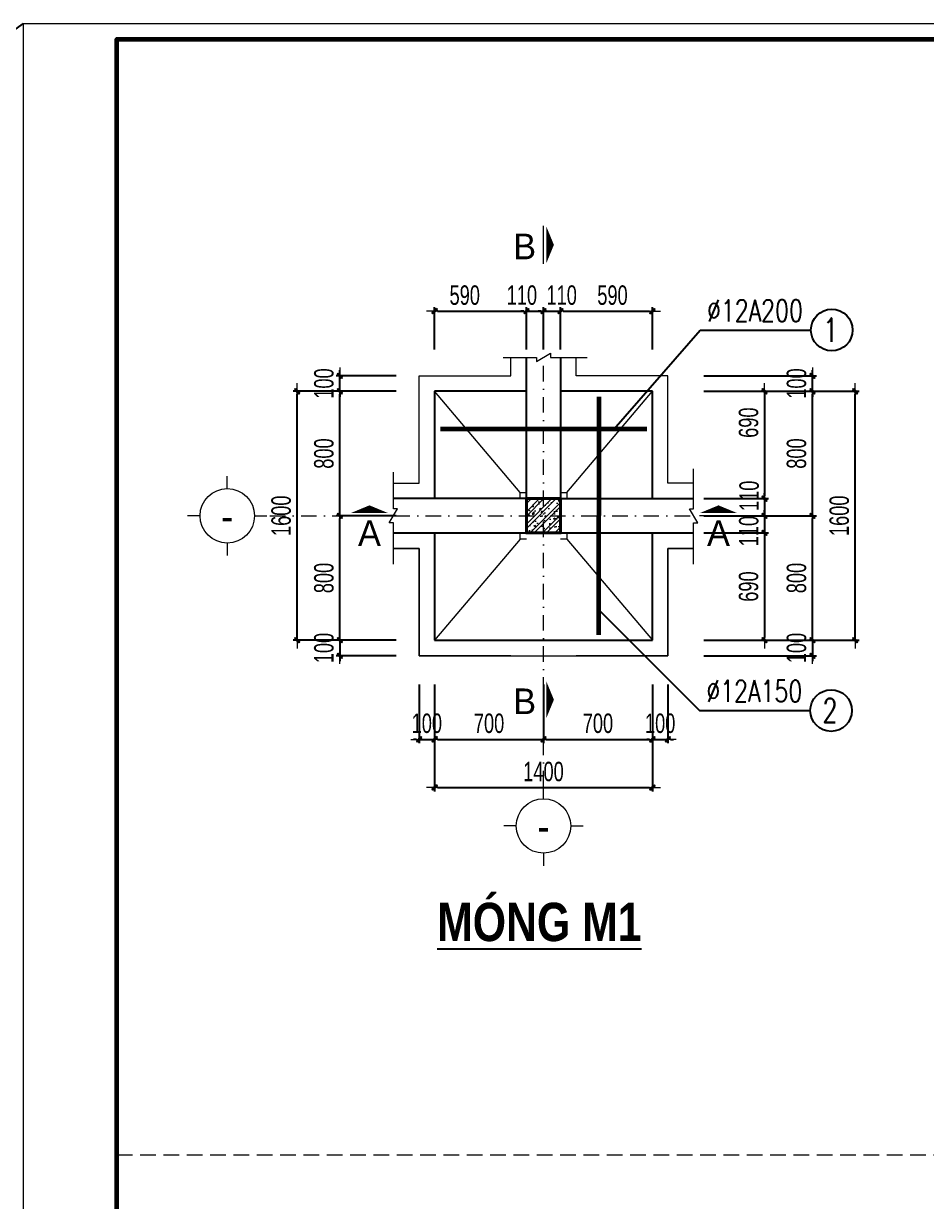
# Model space of a CAD drawing. Header units: millimetres. Extents: x -295047 to 29144, y -724756 to -246879.
# Drawn here: x -144104 to -138299, y -352176 to -344605 of the extents above; entities that cross this region are included whole.
import ezdxf
from ezdxf.enums import TextEntityAlignment as Align

# ---------------------------------------------------------------- set-up
doc = ezdxf.new("R2010")
doc.units = ezdxf.units.MM
doc.header["$MEASUREMENT"] = 0
doc.header["$PDMODE"] = 32
doc.linetypes.add('DASHDOT', pattern=[1, 0.5, -0.25, 0, -0.25])
doc.linetypes.add('HIDDEN', pattern=[0.375, 0.25, -0.125])
doc.layers.get('Defpoints').update_dxf_attribs({"color": 1})
doc.layers.add('KCS_Plotter', color=11, linetype='Continuous', plot=False)
for name, color, linetype, lineweight in [('Khungten_LCDI', 7, 'Continuous', 5), ('LC Dim', 8, 'Continuous', 18), ('LC Hatch', 252, 'Continuous', 9), ('LC ISO', 153, 'Continuous', 13), ('LC Khac', 4, 'Continuous', 9), ('LC MANH DUT', 35, 'HIDDEN', 5), ('LC Net dam2', 6, 'Continuous', 40), ('LC Net dam3', 1, 'Continuous', 60), ('LC Net manh', 219, 'Continuous', 5), ('LC Net thay', 7, 'Continuous', 25), ('LC Net truc', 79, 'DASHDOT', 13), ('LC Text1', 3, 'Continuous', 20), ('LC Text2', 7, 'Continuous', 25)]:
    doc.layers.add(name, color=color, linetype=linetype, lineweight=lineweight)
doc.styles.add('HOATBIF', font='hoatbif.shx', dxfattribs={"width": 0.7})
doc.styles.add('Khungten', font='VHAVAN_1.TTF', dxfattribs={"width": 0.9, "height": 5000})
doc.styles.add('LC 1', font='VHAVANB_1.TTF')
doc.styles.add('LC 3', font='vnsimli.shx', dxfattribs={"width": 0.75})
doc.styles.add('LC3', font='VHARIALB_1.TTF', dxfattribs={"width": 0.8})
doc.styles.add('Title', font='VHBLACK_1.TTF', dxfattribs={"width": 0.8})
doc.dimstyles.new('1-100(1-50)', dxfattribs={"dimscale": 50, "dimtxt": 2.5, "dimasz": 0.35, "dimexe": 0.5, "dimexo": 0, "dimgap": 0.8, "dimtad": 1, "dimdec": 0, "dimzin": 0, "dimdsep": 46, "dimtxsty": 'HOATBIF', "dimblk1": 'DOT', "dimblk2": 'DOT', "dimsah": 1, "dimcen": -1, "dimdle": 1, "dimclrd": 256, "dimclre": 256, "dimclrt": 4, "dimadec": 3, "dimazin": 2, "dimtfac": 0.333333, "dimtdec": 0, "dimtix": 1, "dimtmove": 2, "dimatfit": 3, "dimldrblk": 'DOT', "dimfxl": 1, "dimtvp": 0.833333, "dimtolj": 1, "dimtzin": 0, "dimarcsym": 0})

# ---------------------------------------------------------------- blocks, each defined once
blk = doc.blocks.new('lcdi KC')
at = {"layer": 'Defpoints', "lineweight": 0}
blk.add_lwpolyline([(-1200, -14850), (-1200, 14850), (40800, 14850), (40800, -14850)], close=True, dxfattribs=at)
at = {"layer": 'Khungten_LCDI', "color": 5, "lineweight": 60}
blk.add_lwpolyline([(0, -14650), (0, 14650), (40600, 14650), (40600, -14650)], close=True, dxfattribs=at)
at = {"color": 7, "style": 'Khungten', "width": 0.8}
for tag, p in [('REVISION', (39499, -10746)), ('NGAYHT', (39546, -11609))]:
    blk.add_attdef(tag, text='', height=200, dxfattribs=at).set_placement(p, align=Align.CENTER)
at = {"layer": 'LC Text1', "style": 'Title', "width": 1.485915}
for tag, p, p2 in [('TENBANVE1', (36913, -8886), (40339, -8886)), ('TENBANVE2', (36913, -9562), (40339, -9562))]:
    blk.add_attdef(tag, text='', height=250, dxfattribs=at).set_placement(p, p2, align=Align.FIT)
at = {"layer": 'LC Text1', "style": 'Title', "width": 0.7}
blk.add_attdef('SOBANVE', text='', height=250, dxfattribs=at).set_placement((39562, -13896), align=Align.CENTER)
blk = doc.blocks.new('DOT')
at = {"layer": 'LC Dim'}
blk.add_line((-3, 0), (3, 0), dxfattribs=at)
at = {"layer": 'LC Dim', "color": 4}
blk.add_line((-1, -1), (1, 1), dxfattribs=at)
blk.add_lwpolyline([(0.5, 1), (-1, -0.5), (-0.5, -1), (1, 0.5)], close=True, dxfattribs=at)
blk = doc.blocks.new('*D58')
at = {"layer": 'Defpoints', "color": 0, "ltscale": 2, "transparency": 16777216}
for p in [(-142070.4, -347768.8), (-141709.2, -347768.8), (-141709.2, -348568.8)]:
    blk.add_point(p, dxfattribs=at)
at = {"layer": 'LC Dim', "lineweight": -2, "ltscale": 2, "transparency": 16777216}
for p, q in [((-141709.2, -347768.8), (-142095.4, -347768.8)), ((-142070.4, -348551.3), (-142070.4, -347786.3)), ((-141709.2, -348568.8), (-142095.4, -348568.8))]:
    blk.add_line(p, q, dxfattribs=at)
at = {"layer": 'LC Dim', "lineweight": -2, "ltscale": 2, "transparency": 16777216, "xscale": 17.5, "yscale": 17.5, "zscale": 17.5}
for p, rotation in [((-142070.4, -347768.8), 90), ((-142070.4, -348568.8), 270)]:
    blk.add_blockref('DOT', p, dxfattribs=dict(at, rotation=rotation))
at = {"layer": 'LC Dim', "color": 4, "ltscale": 2, "transparency": 16777216, "insert": (-142172.9, -348168.8), "char_height": 125, "attachment_point": 5, "rotation": 90, "style": 'HOATBIF'}
blk.add_mtext('\\A1;800', dxfattribs=at)
blk = doc.blocks.new('*D59')
at = {"layer": 'Defpoints', "color": 0, "ltscale": 2, "transparency": 16777216}
for p in [(-142070.4, -346968.8), (-141709.2, -346968.8), (-141709.2, -347768.8)]:
    blk.add_point(p, dxfattribs=at)
at = {"layer": 'LC Dim', "lineweight": -2, "ltscale": 2, "transparency": 16777216}
for p, q in [((-141709.2, -346968.8), (-142095.4, -346968.8)), ((-142070.4, -347751.3), (-142070.4, -346986.3)), ((-141709.2, -347768.8), (-142095.4, -347768.8))]:
    blk.add_line(p, q, dxfattribs=at)
at = {"layer": 'LC Dim', "lineweight": -2, "ltscale": 2, "transparency": 16777216, "xscale": 17.5, "yscale": 17.5, "zscale": 17.5}
for p, rotation in [((-142070.4, -346968.8), 90), ((-142070.4, -347768.8), 270)]:
    blk.add_blockref('DOT', p, dxfattribs=dict(at, rotation=rotation))
at = {"layer": 'LC Dim', "color": 4, "ltscale": 2, "transparency": 16777216, "insert": (-142172.9, -347368.8), "char_height": 125, "attachment_point": 5, "rotation": 90, "style": 'HOATBIF'}
blk.add_mtext('\\A1;800', dxfattribs=at)
blk = doc.blocks.new('*D60')
at = {"layer": 'Defpoints', "color": 0, "ltscale": 2, "transparency": 16777216}
for p in [(-142070.4, -346868.8), (-141709.2, -346868.8), (-141709.2, -346968.8)]:
    blk.add_point(p, dxfattribs=at)
at = {"layer": 'LC Dim', "lineweight": -2, "ltscale": 2, "transparency": 16777216}
for p, q in [((-141709.2, -346868.8), (-142095.4, -346868.8)), ((-142070.4, -346851.3), (-142070.4, -346833.8)), ((-142070.4, -346968.8), (-142070.4, -346868.8)), ((-141709.2, -346968.8), (-142095.4, -346968.8)), ((-142070.4, -346986.3), (-142070.4, -347003.8))]:
    blk.add_line(p, q, dxfattribs=at)
at = {"layer": 'LC Dim', "lineweight": -2, "ltscale": 2, "transparency": 16777216, "xscale": 17.5, "yscale": 17.5, "zscale": 17.5}
for p, rotation in [((-142070.4, -346868.8), 270), ((-142070.4, -346968.8), 90)]:
    blk.add_blockref('DOT', p, dxfattribs=dict(at, rotation=rotation))
at = {"layer": 'LC Dim', "color": 4, "ltscale": 2, "transparency": 16777216, "insert": (-142172.9, -346918.8), "char_height": 125, "attachment_point": 5, "rotation": 90, "style": 'HOATBIF'}
blk.add_mtext('\\A1;100', dxfattribs=at)
blk = doc.blocks.new('*D61')
at = {"layer": 'Defpoints', "color": 0, "ltscale": 2, "transparency": 16777216}
for p in [(-142345.3, -346968.8), (-141709.2, -346968.8), (-141709.2, -348568.8)]:
    blk.add_point(p, dxfattribs=at)
at = {"layer": 'LC Dim', "lineweight": -2, "ltscale": 2, "transparency": 16777216}
for p, q in [((-141709.2, -346968.8), (-142370.3, -346968.8)), ((-142345.3, -348551.3), (-142345.3, -346986.3)), ((-141709.2, -348568.8), (-142370.3, -348568.8))]:
    blk.add_line(p, q, dxfattribs=at)
at = {"layer": 'LC Dim', "lineweight": -2, "ltscale": 2, "transparency": 16777216, "xscale": 17.5, "yscale": 17.5, "zscale": 17.5}
for p, rotation in [((-142345.3, -346968.8), 90), ((-142345.3, -348568.8), 270)]:
    blk.add_blockref('DOT', p, dxfattribs=dict(at, rotation=rotation))
at = {"layer": 'LC Dim', "color": 4, "ltscale": 2, "transparency": 16777216, "insert": (-142447.8, -347768.8), "char_height": 125, "attachment_point": 5, "rotation": 90, "style": 'HOATBIF'}
blk.add_mtext('\\A1;1600', dxfattribs=at)
blk = doc.blocks.new('*D62')
at = {"layer": 'Defpoints', "color": 0, "ltscale": 2, "transparency": 16777216}
for p in [(-141709.2, -348568.8), (-142070.4, -348668.8), (-141709.2, -348668.8)]:
    blk.add_point(p, dxfattribs=at)
at = {"layer": 'LC Dim', "lineweight": -2, "ltscale": 2, "transparency": 16777216}
for p, q in [((-142070.4, -348551.3), (-142070.4, -348533.8)), ((-141709.2, -348568.8), (-142095.4, -348568.8)), ((-142070.4, -348568.8), (-142070.4, -348668.8)), ((-141709.2, -348668.8), (-142095.4, -348668.8)), ((-142070.4, -348686.3), (-142070.4, -348703.8))]:
    blk.add_line(p, q, dxfattribs=at)
at = {"layer": 'LC Dim', "lineweight": -2, "ltscale": 2, "transparency": 16777216, "xscale": 17.5, "yscale": 17.5, "zscale": 17.5}
for p, rotation in [((-142070.4, -348568.8), 270), ((-142070.4, -348668.8), 90)]:
    blk.add_blockref('DOT', p, dxfattribs=dict(at, rotation=rotation))
at = {"layer": 'LC Dim', "color": 4, "ltscale": 2, "transparency": 16777216, "insert": (-142172.9, -348618.8), "char_height": 125, "attachment_point": 5, "rotation": 90, "style": 'HOATBIF'}
blk.add_mtext('\\A1;100', dxfattribs=at)
blk = doc.blocks.new('*D63')
at = {"layer": 'Defpoints', "color": 0, "ltscale": 2, "transparency": 16777216}
for p in [(-139730.2, -347768.8), (-139031.9, -347768.8), (-139730.2, -348568.8)]:
    blk.add_point(p, dxfattribs=at)
at = {"layer": 'LC Dim', "lineweight": -2, "ltscale": 2, "transparency": 16777216}
for p, q in [((-139730.2, -347768.8), (-139006.9, -347768.8)), ((-139031.9, -348551.3), (-139031.9, -347786.3)), ((-139730.2, -348568.8), (-139006.9, -348568.8))]:
    blk.add_line(p, q, dxfattribs=at)
at = {"layer": 'LC Dim', "lineweight": -2, "ltscale": 2, "transparency": 16777216, "xscale": 17.5, "yscale": 17.5, "zscale": 17.5}
for p, rotation in [((-139031.9, -347768.8), 90), ((-139031.9, -348568.8), 270)]:
    blk.add_blockref('DOT', p, dxfattribs=dict(at, rotation=rotation))
at = {"layer": 'LC Dim', "color": 4, "ltscale": 2, "transparency": 16777216, "insert": (-139134.4, -348168.8), "char_height": 125, "attachment_point": 5, "rotation": 90, "style": 'HOATBIF'}
blk.add_mtext('\\A1;800', dxfattribs=at)
blk = doc.blocks.new('*D64')
at = {"layer": 'Defpoints', "color": 0, "ltscale": 2, "transparency": 16777216}
for p in [(-139730.2, -346968.8), (-139031.9, -346968.8), (-139730.2, -347768.8)]:
    blk.add_point(p, dxfattribs=at)
at = {"layer": 'LC Dim', "lineweight": -2, "ltscale": 2, "transparency": 16777216}
for p, q in [((-139730.2, -346968.8), (-139006.9, -346968.8)), ((-139031.9, -347751.3), (-139031.9, -346986.3)), ((-139730.2, -347768.8), (-139006.9, -347768.8))]:
    blk.add_line(p, q, dxfattribs=at)
at = {"layer": 'LC Dim', "lineweight": -2, "ltscale": 2, "transparency": 16777216, "xscale": 17.5, "yscale": 17.5, "zscale": 17.5}
for p, rotation in [((-139031.9, -346968.8), 90), ((-139031.9, -347768.8), 270)]:
    blk.add_blockref('DOT', p, dxfattribs=dict(at, rotation=rotation))
at = {"layer": 'LC Dim', "color": 4, "ltscale": 2, "transparency": 16777216, "insert": (-139134.4, -347368.8), "char_height": 125, "attachment_point": 5, "rotation": 90, "style": 'HOATBIF'}
blk.add_mtext('\\A1;800', dxfattribs=at)
blk = doc.blocks.new('*D65')
at = {"layer": 'Defpoints', "color": 0, "ltscale": 2, "transparency": 16777216}
for p in [(-139730.2, -346868.8), (-139031.9, -346868.8), (-139730.2, -346968.8)]:
    blk.add_point(p, dxfattribs=at)
at = {"layer": 'LC Dim', "lineweight": -2, "ltscale": 2, "transparency": 16777216}
for p, q in [((-139730.2, -346868.8), (-139006.9, -346868.8)), ((-139031.9, -346851.3), (-139031.9, -346833.8)), ((-139031.9, -346968.8), (-139031.9, -346868.8)), ((-139730.2, -346968.8), (-139006.9, -346968.8)), ((-139031.9, -346986.3), (-139031.9, -347003.8))]:
    blk.add_line(p, q, dxfattribs=at)
at = {"layer": 'LC Dim', "lineweight": -2, "ltscale": 2, "transparency": 16777216, "xscale": 17.5, "yscale": 17.5, "zscale": 17.5}
for p, rotation in [((-139031.9, -346868.8), 270), ((-139031.9, -346968.8), 90)]:
    blk.add_blockref('DOT', p, dxfattribs=dict(at, rotation=rotation))
at = {"layer": 'LC Dim', "color": 4, "ltscale": 2, "transparency": 16777216, "insert": (-139134.4, -346918.8), "char_height": 125, "attachment_point": 5, "rotation": 90, "style": 'HOATBIF'}
blk.add_mtext('\\A1;100', dxfattribs=at)
blk = doc.blocks.new('*D66')
at = {"layer": 'Defpoints', "color": 0, "ltscale": 2, "transparency": 16777216}
for p in [(-139730.2, -346968.8), (-138757.1, -346968.8), (-139730.2, -348568.8)]:
    blk.add_point(p, dxfattribs=at)
at = {"layer": 'LC Dim', "lineweight": -2, "ltscale": 2, "transparency": 16777216}
for p, q in [((-139730.2, -346968.8), (-138732.1, -346968.8)), ((-138757.1, -348551.3), (-138757.1, -346986.3)), ((-139730.2, -348568.8), (-138732.1, -348568.8))]:
    blk.add_line(p, q, dxfattribs=at)
at = {"layer": 'LC Dim', "lineweight": -2, "ltscale": 2, "transparency": 16777216, "xscale": 17.5, "yscale": 17.5, "zscale": 17.5}
for p, rotation in [((-138757.1, -346968.8), 90), ((-138757.1, -348568.8), 270)]:
    blk.add_blockref('DOT', p, dxfattribs=dict(at, rotation=rotation))
at = {"layer": 'LC Dim', "color": 4, "ltscale": 2, "transparency": 16777216, "insert": (-138859.6, -347768.8), "char_height": 125, "attachment_point": 5, "rotation": 90, "style": 'HOATBIF'}
blk.add_mtext('\\A1;1600', dxfattribs=at)
blk = doc.blocks.new('*D67')
at = {"layer": 'Defpoints', "color": 0, "ltscale": 2, "transparency": 16777216}
for p in [(-139730.2, -348568.8), (-139730.2, -348668.8), (-139031.9, -348668.8)]:
    blk.add_point(p, dxfattribs=at)
at = {"layer": 'LC Dim', "lineweight": -2, "ltscale": 2, "transparency": 16777216}
for p, q in [((-139031.9, -348551.3), (-139031.9, -348533.8)), ((-139730.2, -348568.8), (-139006.9, -348568.8)), ((-139031.9, -348568.8), (-139031.9, -348668.8)), ((-139730.2, -348668.8), (-139006.9, -348668.8)), ((-139031.9, -348686.3), (-139031.9, -348703.8))]:
    blk.add_line(p, q, dxfattribs=at)
at = {"layer": 'LC Dim', "lineweight": -2, "ltscale": 2, "transparency": 16777216, "xscale": 17.5, "yscale": 17.5, "zscale": 17.5}
for p, rotation in [((-139031.9, -348568.8), 270), ((-139031.9, -348668.8), 90)]:
    blk.add_blockref('DOT', p, dxfattribs=dict(at, rotation=rotation))
at = {"layer": 'LC Dim', "color": 4, "ltscale": 2, "transparency": 16777216, "insert": (-139134.4, -348618.8), "char_height": 125, "attachment_point": 5, "rotation": 90, "style": 'HOATBIF'}
blk.add_mtext('\\A1;100', dxfattribs=at)
blk = doc.blocks.new('*D68')
at = {"layer": 'Defpoints', "color": 0, "ltscale": 2, "transparency": 16777216}
for p in [(-139730.2, -346968.8), (-139730.2, -347658.8), (-139340, -347658.8)]:
    blk.add_point(p, dxfattribs=at)
at = {"layer": 'LC Dim', "lineweight": -2, "ltscale": 2, "transparency": 16777216}
for p, q in [((-139730.2, -346968.8), (-139315, -346968.8)), ((-139340, -346986.3), (-139340, -347641.3)), ((-139730.2, -347658.8), (-139315, -347658.8))]:
    blk.add_line(p, q, dxfattribs=at)
at = {"layer": 'LC Dim', "lineweight": -2, "ltscale": 2, "transparency": 16777216, "xscale": 17.5, "yscale": 17.5, "zscale": 17.5}
for p, rotation in [((-139340, -346968.8), 90), ((-139340, -347658.8), 270)]:
    blk.add_blockref('DOT', p, dxfattribs=dict(at, rotation=rotation))
at = {"layer": 'LC Dim', "color": 4, "ltscale": 2, "transparency": 16777216, "insert": (-139442.5, -347170.3), "char_height": 125, "attachment_point": 5, "rotation": 90, "style": 'HOATBIF'}
blk.add_mtext('\\A1;690', dxfattribs=at)
blk = doc.blocks.new('*D69')
at = {"layer": 'Defpoints', "color": 0, "ltscale": 2, "transparency": 16777216}
for p in [(-139730.2, -347658.8), (-139730.2, -347768.8), (-139340, -347768.8)]:
    blk.add_point(p, dxfattribs=at)
at = {"layer": 'LC Dim', "lineweight": -2, "ltscale": 2, "transparency": 16777216}
for p, q in [((-139340, -347641.3), (-139340, -347623.8)), ((-139730.2, -347658.8), (-139315, -347658.8)), ((-139340, -347658.8), (-139340, -347768.8)), ((-139730.2, -347768.8), (-139315, -347768.8)), ((-139340, -347786.3), (-139340, -347803.8))]:
    blk.add_line(p, q, dxfattribs=at)
at = {"layer": 'LC Dim', "lineweight": -2, "ltscale": 2, "transparency": 16777216, "xscale": 17.5, "yscale": 17.5, "zscale": 17.5}
for p, rotation in [((-139340, -347658.8), 270), ((-139340, -347768.8), 90)]:
    blk.add_blockref('DOT', p, dxfattribs=dict(at, rotation=rotation))
at = {"layer": 'LC Dim', "color": 4, "ltscale": 2, "transparency": 16777216, "insert": (-139438.9, -347640.8), "char_height": 125, "attachment_point": 5, "rotation": 90, "style": 'HOATBIF'}
blk.add_mtext('\\A1;110', dxfattribs=at)
blk = doc.blocks.new('*D70')
at = {"layer": 'Defpoints', "color": 0, "ltscale": 2, "transparency": 16777216}
for p in [(-139730.2, -347768.8), (-139730.2, -347878.8), (-139340, -347878.8)]:
    blk.add_point(p, dxfattribs=at)
at = {"layer": 'LC Dim', "lineweight": -2, "ltscale": 2, "transparency": 16777216}
for p, q in [((-139730.2, -347768.8), (-139315, -347768.8)), ((-139340, -347751.3), (-139340, -347733.8)), ((-139340, -347768.8), (-139340, -347878.8)), ((-139730.2, -347878.8), (-139315, -347878.8)), ((-139340, -347896.3), (-139340, -347913.8))]:
    blk.add_line(p, q, dxfattribs=at)
at = {"layer": 'LC Dim', "lineweight": -2, "ltscale": 2, "transparency": 16777216, "xscale": 17.5, "yscale": 17.5, "zscale": 17.5}
for p, rotation in [((-139340, -347768.8), 270), ((-139340, -347878.8), 90)]:
    blk.add_blockref('DOT', p, dxfattribs=dict(at, rotation=rotation))
at = {"layer": 'LC Dim', "color": 4, "ltscale": 2, "transparency": 16777216, "insert": (-139441.1, -347867.3), "char_height": 125, "attachment_point": 5, "rotation": 90, "style": 'HOATBIF'}
blk.add_mtext('\\A1;110', dxfattribs=at)
blk = doc.blocks.new('*D71')
at = {"layer": 'Defpoints', "color": 0, "ltscale": 2, "transparency": 16777216}
for p in [(-139730.2, -347878.8), (-139730.2, -348568.8), (-139340, -348568.8)]:
    blk.add_point(p, dxfattribs=at)
at = {"layer": 'LC Dim', "lineweight": -2, "ltscale": 2, "transparency": 16777216}
for p, q in [((-139730.2, -347878.8), (-139315, -347878.8)), ((-139340, -347896.3), (-139340, -348551.3)), ((-139730.2, -348568.8), (-139315, -348568.8))]:
    blk.add_line(p, q, dxfattribs=at)
at = {"layer": 'LC Dim', "lineweight": -2, "ltscale": 2, "transparency": 16777216, "xscale": 17.5, "yscale": 17.5, "zscale": 17.5}
for p, rotation in [((-139340, -347878.8), 90), ((-139340, -348568.8), 270)]:
    blk.add_blockref('DOT', p, dxfattribs=dict(at, rotation=rotation))
at = {"layer": 'LC Dim', "color": 4, "ltscale": 2, "transparency": 16777216, "insert": (-139442.5, -348223.8), "char_height": 125, "attachment_point": 5, "rotation": 90, "style": 'HOATBIF'}
blk.add_mtext('\\A1;690', dxfattribs=at)
blk = doc.blocks.new('*D72')
at = {"layer": 'Defpoints', "color": 0, "ltscale": 2, "transparency": 16777216}
for p in [(-141561.4, -348853.4), (-141461.4, -348853.4), (-141461.4, -349205.7)]:
    blk.add_point(p, dxfattribs=at)
at = {"layer": 'LC Dim', "lineweight": -2, "ltscale": 2, "transparency": 16777216}
for p, q in [((-141561.4, -348853.4), (-141561.4, -349230.7)), ((-141461.4, -348853.4), (-141461.4, -349230.7)), ((-141578.9, -349205.7), (-141596.4, -349205.7)), ((-141561.4, -349205.7), (-141461.4, -349205.7)), ((-141443.9, -349205.7), (-141426.4, -349205.7))]:
    blk.add_line(p, q, dxfattribs=at)
at = {"layer": 'LC Dim', "lineweight": -2, "ltscale": 2, "transparency": 16777216, "xscale": 17.5, "yscale": 17.5, "zscale": 17.5}
blk.add_blockref('DOT', (-141561.4, -349205.7), dxfattribs=at)
at = {"layer": 'LC Dim', "lineweight": -2, "ltscale": 2, "transparency": 16777216, "xscale": 17.5, "yscale": 17.5, "zscale": 17.5, "rotation": 180}
blk.add_blockref('DOT', (-141461.4, -349205.7), dxfattribs=at)
at = {"layer": 'LC Dim', "color": 4, "ltscale": 2, "transparency": 16777216, "insert": (-141511.4, -349103.2), "char_height": 125, "attachment_point": 5, "style": 'HOATBIF'}
blk.add_mtext('\\A1;100', dxfattribs=at)
blk = doc.blocks.new('*D73')
at = {"layer": 'Defpoints', "color": 0, "ltscale": 2, "transparency": 16777216}
for p in [(-141461.4, -348853.4), (-140761.4, -348853.4), (-140761.4, -349205.7)]:
    blk.add_point(p, dxfattribs=at)
at = {"layer": 'LC Dim', "lineweight": -2, "ltscale": 2, "transparency": 16777216}
for p, q in [((-141461.4, -348853.4), (-141461.4, -349230.7)), ((-140761.4, -348853.4), (-140761.4, -349230.7)), ((-141443.9, -349205.7), (-140778.9, -349205.7))]:
    blk.add_line(p, q, dxfattribs=at)
at = {"layer": 'LC Dim', "lineweight": -2, "ltscale": 2, "transparency": 16777216, "xscale": 17.5, "yscale": 17.5, "zscale": 17.5, "rotation": 180}
blk.add_blockref('DOT', (-141461.4, -349205.7), dxfattribs=at)
at = {"layer": 'LC Dim', "lineweight": -2, "ltscale": 2, "transparency": 16777216, "xscale": 17.5, "yscale": 17.5, "zscale": 17.5}
blk.add_blockref('DOT', (-140761.4, -349205.7), dxfattribs=at)
at = {"layer": 'LC Dim', "color": 4, "ltscale": 2, "transparency": 16777216, "insert": (-141111.4, -349103.2), "char_height": 125, "attachment_point": 5, "style": 'HOATBIF'}
blk.add_mtext('\\A1;700', dxfattribs=at)
blk = doc.blocks.new('*D74')
at = {"layer": 'Defpoints', "color": 0, "ltscale": 2, "transparency": 16777216}
for p in [(-140061.4, -348853.4), (-139961.4, -348853.4), (-139961.4, -349205.7)]:
    blk.add_point(p, dxfattribs=at)
at = {"layer": 'LC Dim', "lineweight": -2, "ltscale": 2, "transparency": 16777216}
for p, q in [((-140061.4, -348853.4), (-140061.4, -349230.7)), ((-139961.4, -348853.4), (-139961.4, -349230.7)), ((-140078.9, -349205.7), (-140096.4, -349205.7)), ((-140061.4, -349205.7), (-139961.4, -349205.7)), ((-139943.9, -349205.7), (-139926.4, -349205.7))]:
    blk.add_line(p, q, dxfattribs=at)
at = {"layer": 'LC Dim', "lineweight": -2, "ltscale": 2, "transparency": 16777216, "xscale": 17.5, "yscale": 17.5, "zscale": 17.5}
blk.add_blockref('DOT', (-140061.4, -349205.7), dxfattribs=at)
at = {"layer": 'LC Dim', "lineweight": -2, "ltscale": 2, "transparency": 16777216, "xscale": 17.5, "yscale": 17.5, "zscale": 17.5, "rotation": 180}
blk.add_blockref('DOT', (-139961.4, -349205.7), dxfattribs=at)
at = {"layer": 'LC Dim', "color": 4, "ltscale": 2, "transparency": 16777216, "insert": (-140011.4, -349103.2), "char_height": 125, "attachment_point": 5, "style": 'HOATBIF'}
blk.add_mtext('\\A1;100', dxfattribs=at)
blk = doc.blocks.new('*D75')
at = {"layer": 'Defpoints', "color": 0, "ltscale": 2, "transparency": 16777216}
for p in [(-140761.4, -348853.4), (-140061.4, -348853.4), (-140061.4, -349205.7)]:
    blk.add_point(p, dxfattribs=at)
at = {"layer": 'LC Dim', "lineweight": -2, "ltscale": 2, "transparency": 16777216}
for p, q in [((-140761.4, -348853.4), (-140761.4, -349230.7)), ((-140061.4, -348853.4), (-140061.4, -349230.7)), ((-140743.9, -349205.7), (-140078.9, -349205.7))]:
    blk.add_line(p, q, dxfattribs=at)
at = {"layer": 'LC Dim', "lineweight": -2, "ltscale": 2, "transparency": 16777216, "xscale": 17.5, "yscale": 17.5, "zscale": 17.5, "rotation": 180}
blk.add_blockref('DOT', (-140761.4, -349205.7), dxfattribs=at)
at = {"layer": 'LC Dim', "lineweight": -2, "ltscale": 2, "transparency": 16777216, "xscale": 17.5, "yscale": 17.5, "zscale": 17.5}
blk.add_blockref('DOT', (-140061.4, -349205.7), dxfattribs=at)
at = {"layer": 'LC Dim', "color": 4, "ltscale": 2, "transparency": 16777216, "insert": (-140411.4, -349103.2), "char_height": 125, "attachment_point": 5, "style": 'HOATBIF'}
blk.add_mtext('\\A1;700', dxfattribs=at)
blk = doc.blocks.new('*D76')
at = {"layer": 'Defpoints', "color": 0, "ltscale": 2, "transparency": 16777216}
for p in [(-141461.4, -348853.4), (-140061.4, -348853.4), (-140061.4, -349515.7)]:
    blk.add_point(p, dxfattribs=at)
at = {"layer": 'LC Dim', "lineweight": -2, "ltscale": 2, "transparency": 16777216}
for p, q in [((-141461.4, -348853.4), (-141461.4, -349540.7)), ((-140061.4, -348853.4), (-140061.4, -349540.7)), ((-141443.9, -349515.7), (-140078.9, -349515.7))]:
    blk.add_line(p, q, dxfattribs=at)
at = {"layer": 'LC Dim', "lineweight": -2, "ltscale": 2, "transparency": 16777216, "xscale": 17.5, "yscale": 17.5, "zscale": 17.5, "rotation": 180}
blk.add_blockref('DOT', (-141461.4, -349515.7), dxfattribs=at)
at = {"layer": 'LC Dim', "lineweight": -2, "ltscale": 2, "transparency": 16777216, "xscale": 17.5, "yscale": 17.5, "zscale": 17.5}
blk.add_blockref('DOT', (-140061.4, -349515.7), dxfattribs=at)
at = {"layer": 'LC Dim', "color": 4, "ltscale": 2, "transparency": 16777216, "insert": (-140761.4, -349413.2), "char_height": 125, "attachment_point": 5, "style": 'HOATBIF'}
blk.add_mtext('\\A1;1400', dxfattribs=at)
blk = doc.blocks.new('*D77')
at = {"layer": 'Defpoints', "color": 0, "ltscale": 2, "transparency": 16777216}
for p in [(-140871.4, -346453.9), (-141461.4, -346700.1), (-140871.4, -346700.1)]:
    blk.add_point(p, dxfattribs=at)
at = {"layer": 'LC Dim', "lineweight": -2, "ltscale": 2, "transparency": 16777216}
for p, q in [((-141461.4, -346700.1), (-141461.4, -346428.9)), ((-141443.9, -346453.9), (-140888.9, -346453.9)), ((-140871.4, -346700.1), (-140871.4, -346428.9))]:
    blk.add_line(p, q, dxfattribs=at)
at = {"layer": 'LC Dim', "lineweight": -2, "ltscale": 2, "transparency": 16777216, "xscale": 17.5, "yscale": 17.5, "zscale": 17.5, "rotation": 180}
blk.add_blockref('DOT', (-141461.4, -346453.9), dxfattribs=at)
at = {"layer": 'LC Dim', "lineweight": -2, "ltscale": 2, "transparency": 16777216, "xscale": 17.5, "yscale": 17.5, "zscale": 17.5}
blk.add_blockref('DOT', (-140871.4, -346453.9), dxfattribs=at)
at = {"layer": 'LC Dim', "color": 4, "ltscale": 2, "transparency": 16777216, "insert": (-141267.7, -346351.4), "char_height": 125, "attachment_point": 5, "style": 'HOATBIF'}
blk.add_mtext('\\A1;590', dxfattribs=at)
blk = doc.blocks.new('*D78')
at = {"layer": 'Defpoints', "color": 0, "ltscale": 2, "transparency": 16777216}
for p in [(-140761.4, -346453.9), (-140871.4, -346700.1), (-140761.4, -346700.1)]:
    blk.add_point(p, dxfattribs=at)
at = {"layer": 'LC Dim', "lineweight": -2, "ltscale": 2, "transparency": 16777216}
for p, q in [((-140888.9, -346453.9), (-140906.4, -346453.9)), ((-140871.4, -346700.1), (-140871.4, -346428.9)), ((-140871.4, -346453.9), (-140761.4, -346453.9)), ((-140761.4, -346700.1), (-140761.4, -346428.9)), ((-140743.9, -346453.9), (-140726.4, -346453.9))]:
    blk.add_line(p, q, dxfattribs=at)
at = {"layer": 'LC Dim', "lineweight": -2, "ltscale": 2, "transparency": 16777216, "xscale": 17.5, "yscale": 17.5, "zscale": 17.5}
blk.add_blockref('DOT', (-140871.4, -346453.9), dxfattribs=at)
at = {"layer": 'LC Dim', "lineweight": -2, "ltscale": 2, "transparency": 16777216, "xscale": 17.5, "yscale": 17.5, "zscale": 17.5, "rotation": 180}
blk.add_blockref('DOT', (-140761.4, -346453.9), dxfattribs=at)
at = {"layer": 'LC Dim', "color": 4, "ltscale": 2, "transparency": 16777216, "insert": (-140900.3, -346351.4), "char_height": 125, "attachment_point": 5, "style": 'HOATBIF'}
blk.add_mtext('\\A1;110', dxfattribs=at)
blk = doc.blocks.new('*D79')
at = {"layer": 'Defpoints', "color": 0, "ltscale": 2, "transparency": 16777216}
for p in [(-140651.4, -346453.9), (-140761.4, -346700.1), (-140651.4, -346700.1)]:
    blk.add_point(p, dxfattribs=at)
at = {"layer": 'LC Dim', "lineweight": -2, "ltscale": 2, "transparency": 16777216}
for p, q in [((-140778.9, -346453.9), (-140796.4, -346453.9)), ((-140761.4, -346700.1), (-140761.4, -346428.9)), ((-140761.4, -346453.9), (-140651.4, -346453.9)), ((-140651.4, -346700.1), (-140651.4, -346428.9)), ((-140633.9, -346453.9), (-140616.4, -346453.9))]:
    blk.add_line(p, q, dxfattribs=at)
at = {"layer": 'LC Dim', "lineweight": -2, "ltscale": 2, "transparency": 16777216, "xscale": 17.5, "yscale": 17.5, "zscale": 17.5}
blk.add_blockref('DOT', (-140761.4, -346453.9), dxfattribs=at)
at = {"layer": 'LC Dim', "lineweight": -2, "ltscale": 2, "transparency": 16777216, "xscale": 17.5, "yscale": 17.5, "zscale": 17.5, "rotation": 180}
blk.add_blockref('DOT', (-140651.4, -346453.9), dxfattribs=at)
at = {"layer": 'LC Dim', "color": 4, "ltscale": 2, "transparency": 16777216, "insert": (-140644.5, -346351.4), "char_height": 125, "attachment_point": 5, "style": 'HOATBIF'}
blk.add_mtext('\\A1;110', dxfattribs=at)
blk = doc.blocks.new('*D80')
at = {"layer": 'Defpoints', "color": 0, "ltscale": 2, "transparency": 16777216}
for p in [(-140061.4, -346453.9), (-140651.4, -346700.1), (-140061.4, -346700.1)]:
    blk.add_point(p, dxfattribs=at)
at = {"layer": 'LC Dim', "lineweight": -2, "ltscale": 2, "transparency": 16777216}
for p, q in [((-140651.4, -346700.1), (-140651.4, -346428.9)), ((-140633.9, -346453.9), (-140078.9, -346453.9)), ((-140061.4, -346700.1), (-140061.4, -346428.9))]:
    blk.add_line(p, q, dxfattribs=at)
at = {"layer": 'LC Dim', "lineweight": -2, "ltscale": 2, "transparency": 16777216, "xscale": 17.5, "yscale": 17.5, "zscale": 17.5, "rotation": 180}
blk.add_blockref('DOT', (-140651.4, -346453.9), dxfattribs=at)
at = {"layer": 'LC Dim', "lineweight": -2, "ltscale": 2, "transparency": 16777216, "xscale": 17.5, "yscale": 17.5, "zscale": 17.5}
blk.add_blockref('DOT', (-140061.4, -346453.9), dxfattribs=at)
at = {"layer": 'LC Dim', "color": 4, "ltscale": 2, "transparency": 16777216, "insert": (-140317.9, -346351.4), "char_height": 125, "attachment_point": 5, "style": 'HOATBIF'}
blk.add_mtext('\\A1;590', dxfattribs=at)
blk = doc.blocks.new('TTRUC')
at = {"layer": 'LC ISO'}
for p, q in [((0, 6.95), (0, 10.13)), ((-6.95, 0), (-10.13, 0)), ((6.95, 0), (10.13, 0)), ((0, -6.95), (0, -10.13))]:
    blk.add_line(p, q, dxfattribs=at)
at = {"layer": 'LC Net manh'}
blk.add_circle((0, 0), 6.95, dxfattribs=at)
blk = doc.blocks.new('TIEUDE1')
at = {"layer": 'LC Text2', "color": 7, "style": 'LC 1'}
blk.add_attdef('TIªU§Ò', text='', height=5, dxfattribs=at).set_placement((0, 0), align=Align.BOTTOM_CENTER)
blk.add_attdef('TL', text='', height=3, dxfattribs=at).set_placement((0, -2), align=Align.TOP_CENTER)

msp = doc.modelspace()

# ---------------------------------------------------------------- hatches: boundary and pattern name
at = {"layer": 'LC Hatch', "ltscale": 2}
h = msp.add_hatch(dxfattribs=at)
h.set_pattern_fill('BTCT', color=256, scale=15, style=0)
h.set_pattern_definition([(50, (-65954.84, -252303.55), (107.58903, -9.41282), [11.25, -123.75]), (355, (-65954.84, -252303.55), (-20.8127, 112.82882), [9, -99]), (100.4514, (-65945.87, -252304.33), (86.77641, 103.41593), [9.56103, -105.17132]), (46.1842, (-65954.84, -252273.55), (160.08616, -24.82785), [16.875, -185.625]), (96.6356, (-65941.5, -252275.62), (140.1994, 146.11768), [14.34154, -157.75695]), (351.1842, (-65954.84, -252273.55), (140.1993, 146.1178), [13.5, -148.5]), (21, (-65939.84, -252281.05), (89.53606, -60.392834), [11.25, -123.75]), (326, (-65939.84, -252281.05), (36.4973, 108.77251), [9, -99]), (71.4514, (-65932.38, -252286.08), (126.03339, 48.379575), [9.56103, -105.17132]), (37.5, (-65954.837, -252303.55), (1.823978, 49.934078), [0, -97.8, 0, -100.5, 0, -99.375]), (7.5, (-65954.837, -252303.55), (39.46043, 59.161757), [0, -57.3, 0, -95.55, 0, -37.875]), (327.5, (-65988.287, -252303.55), (80.073365, -3.383231), [0, -37.5, 0, -117, 0, -155.25]), (317.5, (-66003.29, -252303.55), (87.477925, 15.015747), [0, -48.75, 0, -77.7, 0, -110.25]), (45, (-65954.837, -252303.55), (-39.774756, 39.774756), []), (45, (-65928.32, -252303.55), (-39.774756, 39.774756), [])])
h.paths.add_polyline_path([(-140871.4, -347658.8), (-140651.4, -347658.8), (-140651.4, -347878.8), (-140871.4, -347878.8)])

# ---------------------------------------------------------------- linework, layer by layer
at = {"layer": 'KCS_Plotter', "ltscale": 2}
msp.add_line((-170984.2, -363613.3), (-144104.2, -344605.3), dxfattribs=at)
at = {"layer": 'LC Dim', "ltscale": 2}
msp.add_lwpolyline([(-141020.2, -346750.7), (-140806.4, -346750.7), (-140806.4, -346776.6), (-140716.4, -346723.1), (-140716.4, -346750.7), (-140480, -346750.7)], dxfattribs=at)
at = {"layer": 'LC Khac', "color": 1, "ltscale": 2}
for p, q in [((-140761.4, -346148.9), (-140761.4, -345906.2)), ((-141759, -347768.8), (-142001.7, -347768.8)), ((-139515, -347768.8), (-139757.8, -347768.8)), ((-140761.4, -349072.5), (-140761.4, -348829.8))]:
    msp.add_line(p, q, dxfattribs=at)
for points in [[(-140694.4, -346027.6, 0, 235.7, 0), (-140743.1, -346027.6, 137.5, 137.5, 0)], [(-141880.4, -347701.8, 0, 235.7, 0), (-141880.4, -347750.5, 137.5, 137.5, 0)], [(-139636.4, -347701.8, 0, 235.7, 0), (-139636.4, -347750.5, 137.5, 137.5, 0)], [(-140694.4, -348951.1, 0, 235.7, 0), (-140743.1, -348951.1, 137.5, 137.5, 0)]]:
    msp.add_lwpolyline(points, format="xyseb", dxfattribs=at)
at = {"layer": 'LC MANH DUT', "ltscale": 400}
msp.add_line((-143504.2, -351876.7), (-125204.2, -351876.7), dxfattribs=at)
at = {"layer": 'LC Net dam2', "ltscale": 2}
msp.add_lwpolyline([(-140651.4, -347789.1), (-140651.4, -347658.8), (-140871.4, -347658.8), (-140871.4, -347878.8), (-140651.4, -347878.8), (-140651.4, -347789.1)], dxfattribs=at)
at = {"layer": 'LC Net dam3'}
for p, q in [((-140406.4, -348533.2), (-140403.7, -347004.3)), ((-140098, -347211.5), (-141424.6, -347211.5))]:
    msp.add_line(p, q, dxfattribs=at)
at = {"layer": 'LC Net manh', "ltscale": 2}
for p, q in [((-140911.4, -347618.8), (-141461.4, -346968.8)), ((-140611.4, -347618.8), (-140061.4, -346968.8)), ((-140911.4, -347918.8), (-141461.4, -348568.8)), ((-140611.4, -347918.8), (-140061.4, -348568.8))]:
    msp.add_line(p, q, dxfattribs=at)
for points in [[(-141726.7, -347558.8), (-141561.4, -347558.8), (-141561.4, -346868.8), (-140971.4, -346868.8), (-140971.4, -346750.7)], [(-139796.1, -347558.8), (-139961.4, -347558.8), (-139961.4, -346868.8), (-140551.4, -346868.8), (-140551.4, -346750.7)], [(-139796.1, -348079.3), (-139796.1, -347813.8), (-139770.2, -347813.8), (-139823.8, -347723.8), (-139796.1, -347723.8), (-139796.1, -347466.5)], [(-141726.7, -348079.3), (-141726.7, -347813.8), (-141752.6, -347813.8), (-141699, -347723.8), (-141726.7, -347723.8), (-141726.7, -347487.5)], [(-140911.4, -347658.8), (-140911.4, -347618.8), (-140871.4, -347618.8)], [(-140651.4, -347618.8), (-140611.4, -347618.8), (-140611.4, -347658.8)], [(-140871.4, -347918.8), (-140911.4, -347918.8), (-140911.4, -347878.8)], [(-140611.4, -347878.8), (-140611.4, -347918.8), (-140651.4, -347918.8)], [(-140971.4, -348668.8), (-141561.4, -348668.8), (-141561.4, -347978.8), (-141726.7, -347978.8)], [(-141726.7, -347978.8), (-141561.4, -347978.8), (-141561.4, -348668.8), (-139961.4, -348668.8), (-139961.4, -347978.8), (-139796.1, -347978.8)], [(-139796.1, -347978.8), (-139961.4, -347978.8), (-139961.4, -348668.8), (-140551.4, -348668.8)]]:
    msp.add_lwpolyline(points, dxfattribs=at)
at = {"layer": 'LC Net thay'}
for p, q in [((-140871.4, -347658.8), (-140871.4, -346750.7)), ((-140651.4, -346750.7), (-140651.4, -347658.8)), ((-140871.4, -347658.8), (-141726.7, -347658.8)), ((-140651.4, -347658.8), (-139796.1, -347658.8)), ((-141726.7, -347878.8), (-139796.1, -347878.8))]:
    msp.add_line(p, q, dxfattribs=at)
at = {"layer": 'LC Net thay', "ltscale": 2}
for p, q in [((-140871.4, -346968.8), (-141461.4, -346968.8)), ((-141461.4, -346968.8), (-141461.4, -347658.8)), ((-140061.4, -346968.8), (-140651.4, -346968.8)), ((-140061.4, -347658.8), (-140061.4, -346968.8)), ((-141461.4, -347878.8), (-141461.4, -348568.8)), ((-140061.4, -348568.8), (-140061.4, -347878.8)), ((-141461.4, -348568.8), (-140061.4, -348568.8))]:
    msp.add_line(p, q, dxfattribs=at)
at = {"layer": 'LC Net truc', "ltscale": 200}
for p, q in [((-140761.4, -349507.1), (-140761.4, -346749.8)), ((-142520.1, -347768.8), (-139797, -347768.8))]:
    msp.add_line(p, q, dxfattribs=at)
at = {"layer": 'LC Text2', "ltscale": 100}
for centre in [(-138908, -346575.1), (-138912.2, -349020.6)]:
    msp.add_circle(centre, 133.8, dxfattribs=at)

# ---------------------------------------------------------------- block references
at = {"layer": 'LC ISO', "xscale": 25.19610424696835, "yscale": 25.19610424696835, "zscale": 25.19610424696835}
for p in [(-142794.3, -347768.8), (-140761.4, -349762.4)]:
    msp.add_blockref('TTRUC', p, dxfattribs=at)
at = {"layer": 'LC Net thay', "xscale": 0.5000000000000013, "yscale": 0.5000000000000013, "zscale": 0.5000000000000013}
msp.add_blockref('lcdi KC', (-143504.2, -352030.3), dxfattribs=at)
at = {"layer": 'LC Text2'}
ref = msp.add_blockref('TIEUDE1', (-140788.1, -350576.3), dxfattribs=dict(at, xscale=50.00000000009664, yscale=50.00000000009664, zscale=50.00000000009664))
ref.add_attrib('TIªU§Ò', '%%Umãng m1', dxfattribs={"color": 7, "height": 246.22, "style": 'LC3', "width": 0.8}).set_placement((-140788.1, -350576.3), align=Align.BOTTOM_CENTER)

# ---------------------------------------------------------------- texts
at = {"ltscale": 2, "style": 'LC 1'}
for tag, p in [('B', (-140882.8, -346037.7)), ('A', (-141880.4, -347879.9)), ('A', (-139636.4, -347879.9)), ('B', (-140882.8, -348961.3))]:
    msp.add_attdef(tag, text='B', height=165, dxfattribs=at).set_placement(p, align=Align.MIDDLE_CENTER)
at = {"layer": 'LC Text1', "ltscale": 0.2, "style": 'LC 1', "width": 0.9}
for p in [(-142794.3, -347929.3), (-140761.4, -349922.9)]:
    msp.add_text('-', height=197.3, dxfattribs=at).set_placement(p, align=Align.BOTTOM_CENTER)
at = {"layer": 'LC Text2', "linetype": 'ByBlock', "style": 'LC 3', "width": 0.75}
for s, p in [('%%C12A200', (-139710.1, -346519.7)), ('%%C12A150', (-139714.2, -348965.2))]:
    msp.add_text(s, height=138.89, dxfattribs=at).set_placement(p)
at = {"layer": 'LC Text2', "ltscale": 100, "style": 'LC 3', "width": 0.75}
for s, p in [('1', (-138915.6, -346575.1)), ('2', (-138919.7, -349020.6))]:
    msp.add_text(s, height=152.8, dxfattribs=at).set_placement(p, align=Align.MIDDLE_CENTER)

# ---------------------------------------------------------------- dimensions: what is measured, and where the dimension line sits
at = {"layer": 'LC Dim', "ltscale": 2}
for base, p1, p2, picture, middle in [((-140871.4, -346453.9), (-141461.4, -346700.1), (-140871.4, -346700.1), '*D77', (-141267.7, -346351.4)), ((-140761.4, -346453.9), (-140871.4, -346700.1), (-140761.4, -346700.1), '*D78', (-140900.3, -346351.4)), ((-140651.4, -346453.9), (-140761.4, -346700.1), (-140651.4, -346700.1), '*D79', (-140644.5, -346351.4)), ((-140061.4, -346453.9), (-140651.4, -346700.1), (-140061.4, -346700.1), '*D80', (-140317.9, -346351.4))]:
    dim = msp.add_linear_dim(base=base, p1=p1, p2=p2, dimstyle='1-100(1-50)', dxfattribs=at)
    dim.commit()
    dim.dimension.update_dxf_attribs({"geometry": picture, "text_midpoint": middle, "dimtype": 160})
for base, p1, p2, angle, picture, middle in [((-142070.4, -346868.8), (-141709.2, -346968.8), (-141709.2, -346868.8), 90, '*D60', (-142172.9, -346918.8)), ((-139031.9, -346868.8), (-139730.2, -346968.8), (-139730.2, -346868.8), 90, '*D65', (-139134.4, -346918.8)), ((-142345.3, -346968.8), (-141709.2, -348568.8), (-141709.2, -346968.8), 90, '*D61', (-142447.8, -347768.8)), ((-142070.4, -346968.8), (-141709.2, -347768.8), (-141709.2, -346968.8), 90, '*D59', (-142172.9, -347368.8)), ((-139031.9, -346968.8), (-139730.2, -347768.8), (-139730.2, -346968.8), 90, '*D64', (-139134.4, -347368.8)), ((-138757.1, -346968.8), (-139730.2, -348568.8), (-139730.2, -346968.8), 90, '*D66', (-138859.6, -347768.8)), ((-142070.4, -347768.8), (-141709.2, -348568.8), (-141709.2, -347768.8), 90, '*D58', (-142172.9, -348168.8)), ((-139031.9, -347768.8), (-139730.2, -348568.8), (-139730.2, -347768.8), 90, '*D63', (-139134.4, -348168.8)), ((-139340, -348568.8), (-139730.2, -347878.8), (-139730.2, -348568.8), 90, '*D71', (-139442.5, -348223.8)), ((-142070.4, -348668.8), (-141709.2, -348568.8), (-141709.2, -348668.8), 270, '*D62', (-142172.9, -348618.8)), ((-139031.9, -348668.8), (-139730.2, -348568.8), (-139730.2, -348668.8), 270, '*D67', (-139134.4, -348618.8))]:
    dim = msp.add_linear_dim(base=base, p1=p1, p2=p2, angle=angle, dimstyle='1-100(1-50)', dxfattribs=at)
    dim.commit()
    dim.dimension.update_dxf_attribs({"geometry": picture, "text_midpoint": middle})
for base, p1, p2, picture, middle in [((-139340, -347658.8), (-139730.2, -346968.8), (-139730.2, -347658.8), '*D68', (-139442.5, -347170.3)), ((-139340, -347768.8), (-139730.2, -347658.8), (-139730.2, -347768.8), '*D69', (-139438.9, -347640.8)), ((-139340, -347878.8), (-139730.2, -347768.8), (-139730.2, -347878.8), '*D70', (-139441.1, -347867.3))]:
    dim = msp.add_linear_dim(base=base, p1=p1, p2=p2, angle=90, dimstyle='1-100(1-50)', dxfattribs=at)
    dim.commit()
    dim.dimension.update_dxf_attribs({"geometry": picture, "text_midpoint": middle, "dimtype": 160})
for base, p1, p2, picture, middle in [((-141461.4, -349205.7), (-141561.4, -348853.4), (-141461.4, -348853.4), '*D72', (-141511.4, -349103.2)), ((-140761.4, -349205.7), (-141461.4, -348853.4), (-140761.4, -348853.4), '*D73', (-141111.4, -349103.2)), ((-140061.4, -349515.7), (-141461.4, -348853.4), (-140061.4, -348853.4), '*D76', (-140761.4, -349413.2)), ((-140061.4, -349205.7), (-140761.4, -348853.4), (-140061.4, -348853.4), '*D75', (-140411.4, -349103.2)), ((-139961.4, -349205.7), (-140061.4, -348853.4), (-139961.4, -348853.4), '*D74', (-140011.4, -349103.2))]:
    dim = msp.add_linear_dim(base=base, p1=p1, p2=p2, dimstyle='1-100(1-50)', dxfattribs=at)
    dim.commit()
    dim.dimension.update_dxf_attribs({"geometry": picture, "text_midpoint": middle})

# ---------------------------------------------------------------- leaders
for points in [[(-140309, -347211.5), (-139755.2, -346575.1), (-139041.8, -346575.1)], [(-140406.1, -348374.4), (-139759.3, -349020.6), (-139045.9, -349020.6)]]:
    msp.add_leader(points, dimstyle='1-100(1-50)', dxfattribs=at)

doc.saveas('drawing.dxf')
